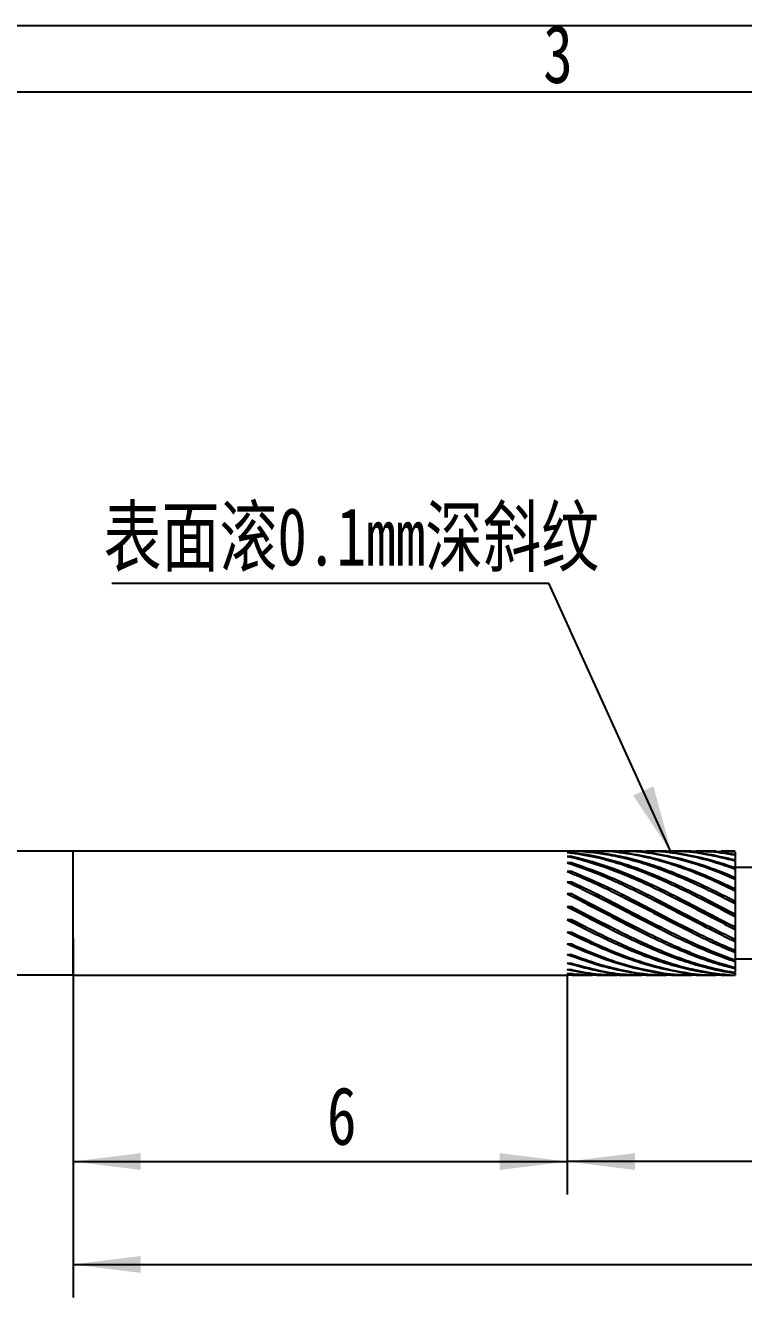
# Model space of a CAD drawing. Header units: millimetres. Extents: x 0 to 297, y 0 to 210.
# Drawn here: x 101.9 to 145.3, y 133.4 to 210.2 of the extents above; entities that cross this region are included whole.
import ezdxf

# ---------------------------------------------------------------- set-up
doc = ezdxf.new("R2010")
doc.units = ezdxf.units.MM
doc.layers.add('图框', color=7, linetype='Continuous')
doc.styles.add('SLDTEXTSTYLE0', font='HYSWLONGFANGSONG.TTF', dxfattribs={"bigfont": 'bigfont'})
doc.styles.add('SLDTEXTSTYLE1', font='HYSWLONGFANGSONG.TTF')
doc.styles.get("Standard").update_dxf_attribs({"font": 'HYSWLONGFANGSONG.TTF'})
doc.dimstyles.new('SLDDIMSTYLE0', dxfattribs={"dimtxt": 3.5, "dimasz": 4.08, "dimexe": 0, "dimexo": 0.0625, "dimgap": 0.875, "dimtad": 2, "dimlfac": 0.2, "dimrnd": 1e-09, "dimzin": 12, "dimdsep": 46, "dimtxsty": 'SLDTEXTSTYLE1', "dimsah": 1, "dimcen": 0.09, "dimadec": 0, "dimazin": 3, "dimtfac": 1, "dimtofl": 0, "dimtmove": 0, "dimatfit": 3, "dimfxl": 0, "dimfrac": 2, "dimtolj": 1, "dimtzin": 12, "dimarcsym": 0})
doc.dimstyles.new('SLDDIMSTYLE1', dxfattribs={"dimtxt": 3.5, "dimasz": 4.08, "dimexe": 0, "dimexo": 0.0625, "dimgap": 0.875, "dimtad": 2, "dimlfac": 0.2, "dimrnd": 1e-09, "dimzin": 4, "dimdsep": 46, "dimtxsty": 'SLDTEXTSTYLE1', "dimsah": 1, "dimcen": 0.09, "dimadec": 0, "dimazin": 1, "dimtfac": 1, "dimtmove": 0, "dimatfit": 0, "dimfxl": 0, "dimfrac": 2, "dimtolj": 1, "dimtzin": 12, "dimarcsym": 0})
doc.dimstyles.new('SLDDIMSTYLE4', dxfattribs={"dimtxt": 0.18, "dimasz": 4.08, "dimexe": 0, "dimexo": 0.0625, "dimgap": 0, "dimtad": 0, "dimtih": 1, "dimtoh": 1, "dimdec": 0, "dimrnd": 1e-09, "dimzin": 0, "dimdsep": 46, "dimtxsty": 'Standard', "dimsah": 1, "dimcen": 0.09, "dimadec": 0, "dimazin": 0, "dimtfac": 4.08, "dimtdec": 0, "dimtofl": 0, "dimtmove": 0, "dimatfit": 3, "dimfxl": 0, "dimfrac": 2, "dimtolj": 1, "dimtzin": 0, "dimarcsym": 0})

# ---------------------------------------------------------------- blocks, each defined once
blk = doc.blocks.new('_D')
at = {"layer": '图框'}
for p, q in [((184.75, 156.575), (184.75, 133.36)), ((104.75, 155.075), (104.75, 133.36)), ((104.75, 135.36), (184.75, 135.36))]:
    blk.add_line(p, q, dxfattribs=at)
for points in [[(104.75, 135.36), (108.83, 134.852), (108.83, 135.868)], [(184.75, 135.36), (180.67, 135.868), (180.67, 134.852)]]:
    blk.add_solid(points, dxfattribs=at)
at = {"layer": '图框', "insert": (153.791, 139.872), "char_height": 3.5, "attachment_point": 1, "style": 'SLDTEXTSTYLE1'}
blk.add_mtext('16', dxfattribs=at)
blk = doc.blocks.new('_D_1')
at = {"layer": '图框'}
for p, q in [((99.165, 160.325), (99.165, 176.702)), ((104.75, 160.325), (97.165, 160.325)), ((99.165, 152.825), (99.165, 160.325)), ((104.75, 152.825), (97.165, 152.825)), ((99.165, 152.825), (99.165, 146.475))]:
    blk.add_line(p, q, dxfattribs=at)
for points in [[(99.165, 160.325), (99.673, 164.405), (98.657, 164.405)], [(99.165, 152.825), (98.657, 148.745), (99.673, 148.745)]]:
    blk.add_solid(points, dxfattribs=at)
at = {"layer": '图框', "char_height": 3.5, "attachment_point": 1, "rotation": 90, "style": 'SLDTEXTSTYLE1'}
for s, insert in [('1.50', (94.653, 170.563)), ('%%c', (94.639, 166.448))]:
    blk.add_mtext(s, dxfattribs=dict(at, insert=insert))
blk = doc.blocks.new('_D_6')
at = {"layer": '图框'}
for p, q in [((134.606, 152.907), (134.606, 139.575)), ((104.75, 152.825), (104.75, 139.575)), ((104.75, 141.575), (134.606, 141.575))]:
    blk.add_line(p, q, dxfattribs=at)
for points in [[(104.75, 141.575), (108.83, 141.067), (108.83, 142.083)], [(134.606, 141.575), (130.526, 142.083), (130.526, 141.067)]]:
    blk.add_solid(points, dxfattribs=at)
at = {"layer": '图框', "insert": (120.089, 146.087), "char_height": 3.5, "attachment_point": 1, "style": 'SLDTEXTSTYLE1'}
blk.add_mtext('6', dxfattribs=at)
blk = doc.blocks.new('_D_8')
at = {"layer": '图框'}
for p, q in [((179.895, 155.416), (179.895, 139.575)), ((134.606, 152.907), (134.606, 139.575)), ((179.895, 141.575), (134.606, 141.575))]:
    blk.add_line(p, q, dxfattribs=at)
for points in [[(134.606, 141.575), (138.686, 141.067), (138.686, 142.083)], [(179.895, 141.575), (175.815, 142.083), (175.815, 141.067)]]:
    blk.add_solid(points, dxfattribs=at)
at = {"layer": '图框', "insert": (154.559, 146.087), "char_height": 3.5, "attachment_point": 1, "style": 'SLDTEXTSTYLE1'}
blk.add_mtext('9', dxfattribs=at)
blk = doc.blocks.new('SW_NOTE_1')
at = {"layer": '图框', "color": 0}
blk.add_line((-26.404, 0), (0, 0), dxfattribs=at)
at = {"layer": '图框', "color": 0, "insert": (-26.901, 4.57), "char_height": 3.5, "attachment_point": 1, "style": 'SLDTEXTSTYLE0'}
blk.add_mtext('\\M+1955C\\M+196CA滚0.1mm\\M+1905B\\M+18ECE纹', dxfattribs=at)

msp = doc.modelspace()

# ---------------------------------------------------------------- linework, layer by layer
at = {"color": 7, "linetype": 'Continuous', "lineweight": 25}
for p, q in [((134.606, 160.325), (104.75, 160.325)), ((104.75, 152.825), (104.75, 160.325)), ((134.895, 160.325), (134.606, 160.325)), ((134.895, 160.243), (134.606, 160.243)), ((134.895, 160.001), (134.606, 160.001)), ((134.895, 160.001), (134.853, 159.935)), ((134.895, 160.243), (134.869, 160.199)), ((136.108, 160.325), (134.895, 160.325)), ((137.604, 160.325), (136.396, 160.325)), ((139.108, 160.325), (137.893, 160.325)), ((140.607, 160.325), (139.397, 160.325)), ((142.105, 160.325), (140.895, 160.325)), ((143.606, 160.325), (142.395, 160.325)), ((144.75, 160.278), (143.606, 160.302)), ((143.655, 160.301), (144.75, 160.299)), ((144.75, 160.325), (143.896, 160.325)), ((144.75, 160.278), (144.75, 160.124)), ((144.75, 160.124), (144.75, 160.107)), ((144.75, 160.073), (144.75, 159.795)), ((134.895, 159.609), (134.606, 159.609)), ((134.895, 159.085), (134.606, 159.085)), ((134.895, 159.085), (134.817, 158.995)), ((134.895, 159.609), (134.836, 159.527)), ((144.75, 159.795), (144.75, 159.75)), ((144.75, 159.715), (144.75, 159.325)), ((154.75, 159.325), (144.75, 159.325)), ((144.75, 159.22), (144.75, 158.735)), ((134.895, 158.45), (134.606, 158.45)), ((134.895, 158.45), (134.792, 158.361)), ((144.75, 158.61), (144.75, 158.05)), ((134.895, 157.734), (134.606, 157.734)), ((134.895, 157.734), (134.75, 157.657)), ((140.772, 157.65), (140.746, 157.662)), ((142.288, 157.645), (142.262, 157.658)), ((143.781, 157.645), (143.754, 157.659)), ((144.03, 157.52), (144.75, 157.184)), ((144.75, 157.911), (144.75, 157.301)), ((134.895, 156.967), (134.606, 156.967)), ((134.75, 156.941), (134.606, 156.967)), ((134.895, 156.967), (134.75, 156.941)), ((144.75, 157.153), (144.75, 156.52)), ((134.895, 156.183), (134.606, 156.183)), ((134.805, 156.183), (135.966, 155.632)), ((144.75, 156.37), (144.75, 155.742)), ((134.895, 155.416), (134.606, 155.416)), ((142.215, 155.507), (142.241, 155.494)), ((144.75, 155.596), (144.75, 155)), ((134.895, 154.7), (134.606, 154.7)), ((144.75, 154.865), (144.75, 154.327)), ((134.895, 154.066), (134.606, 154.066)), ((144.75, 154.327), (144.75, 154.208)), ((144.75, 154.208), (144.75, 153.752)), ((144.75, 153.825), (154.75, 153.825)), ((144.75, 153.717), (144.75, 153.655)), ((134.895, 153.541), (134.606, 153.541)), ((134.895, 153.149), (134.606, 153.149)), ((134.895, 152.907), (134.606, 152.907)), ((136.108, 152.836), (134.606, 152.907)), ((134.895, 152.907), (136.396, 152.833)), ((144.75, 153.655), (144.75, 153.3)), ((144.75, 153.266), (144.75, 153.23)), ((144.75, 153.23), (144.75, 152.992)), ((144.75, 152.958), (144.75, 152.951)), ((144.75, 152.951), (144.75, 152.84)), ((104.75, 152.825), (134.606, 152.825)), ((134.895, 152.825), (134.606, 152.825)), ((134.895, 152.825), (136.108, 152.825)), ((136.396, 152.825), (137.604, 152.825)), ((137.893, 152.825), (139.108, 152.825)), ((139.397, 152.825), (140.607, 152.825)), ((140.895, 152.825), (142.105, 152.825)), ((142.395, 152.825), (143.606, 152.825)), ((143.896, 152.825), (144.75, 152.825)), ((144.75, 152.83), (144.75, 152.825))]:
    msp.add_line(p, q, dxfattribs=at)
for points, knots in [([(134.606, 160.325), (135.435, 160.325), (136.308, 160.246), (137.564, 160.016), (137.98, 159.921), (138.831, 159.697), (139.26, 159.567), (140.104, 159.28), (140.516, 159.122), (141.363, 158.779), (141.792, 158.595), (142.641, 158.208), (143.054, 158.006), (143.896, 157.589), (144.324, 157.372), (144.75, 157.153)], [0, 0, 0, 0, 0.25, 0.25, 0.375, 0.375, 0.5, 0.5, 0.625, 0.625, 0.75, 0.75, 0.875, 0.875, 1, 1, 1, 1]), ([(134.606, 160.243), (135.435, 160.152), (136.308, 159.981), (137.564, 159.627), (137.98, 159.493), (138.831, 159.194), (139.26, 159.03), (140.104, 158.678), (140.516, 158.492), (141.363, 158.099), (141.792, 157.892), (142.641, 157.469), (143.054, 157.253), (143.896, 156.814), (144.324, 156.591), (144.75, 156.37)], [0, 0, 0, 0, 0.25, 0.25, 0.375, 0.375, 0.5, 0.5, 0.625, 0.625, 0.75, 0.75, 0.875, 0.875, 1, 1, 1, 1]), ([(134.606, 160.001), (135.435, 159.822), (136.308, 159.568), (137.564, 159.105), (137.98, 158.938), (138.831, 158.577), (139.26, 158.385), (140.104, 157.985), (140.516, 157.779), (141.363, 157.352), (141.792, 157.132), (142.641, 156.69), (143.054, 156.47), (143.896, 156.03), (144.324, 155.81), (144.75, 155.596)], [0, 0, 0, 0, 0.25, 0.25, 0.375, 0.375, 0.5, 0.5, 0.625, 0.625, 0.75, 0.75, 0.875, 0.875, 1, 1, 1, 1]), ([(134.895, 160.325), (135.7, 160.325), (136.547, 160.25), (137.771, 160.033), (138.173, 159.944), (138.999, 159.731), (139.416, 159.608), (140.239, 159.335), (140.639, 159.185), (141.459, 158.86), (141.876, 158.684), (143.117, 158.129), (143.921, 157.724), (144.75, 157.301)], [0, 0, 0, 0, 0.25, 0.25, 0.375, 0.375, 0.5, 0.5, 0.625, 0.625, 0.75, 0.75, 1, 1, 1, 1]), ([(134.895, 160.243), (135.7, 160.154), (136.547, 159.991), (137.771, 159.652), (138.173, 159.524), (138.999, 159.239), (139.416, 159.081), (140.239, 158.745), (140.639, 158.567), (141.459, 158.19), (141.876, 157.991), (143.117, 157.379), (143.921, 156.951), (144.75, 156.52)], [0, 0, 0, 0, 0.25, 0.25, 0.375, 0.375, 0.5, 0.5, 0.625, 0.625, 0.75, 0.75, 1, 1, 1, 1]), ([(134.895, 160.001), (135.7, 159.827), (136.547, 159.582), (137.771, 159.137), (138.173, 158.976), (138.999, 158.63), (139.416, 158.445), (140.239, 158.06), (140.639, 157.861), (141.459, 157.449), (141.876, 157.237), (143.117, 156.595), (143.921, 156.162), (144.75, 155.742)], [0, 0, 0, 0, 0.25, 0.25, 0.375, 0.375, 0.5, 0.5, 0.625, 0.625, 0.75, 0.75, 1, 1, 1, 1]), ([(144.75, 157.911), (144.186, 158.179), (143.057, 158.717), (141.367, 159.381), (139.678, 159.905), (137.985, 160.216), (136.797, 160.352), (136.172, 160.318), (136.108, 160.315)], [0, 0, 0, 0, 0.195884, 0.391693, 0.586511, 0.78313, 0.977935, 1, 1, 1, 1]), ([(136.396, 160.317), (136.444, 160.32), (137.037, 160.352), (138.179, 160.227), (139.823, 159.939), (141.465, 159.445), (143.109, 158.82), (144.204, 158.306), (144.75, 158.05)], [0, 0, 0, 0, 0.017113, 0.212988, 0.41065, 0.606338, 0.80371, 1, 1, 1, 1]), ([(144.75, 158.61), (144.186, 158.847), (143.057, 159.32), (141.367, 159.851), (139.678, 160.194), (138.422, 160.343), (137.73, 160.313), (137.604, 160.307)], [0, 0, 0, 0, 0.236928, 0.473764, 0.709403, 0.94722, 1, 1, 1, 1]), ([(137.893, 160.311), (137.987, 160.316), (138.631, 160.346), (139.823, 160.213), (141.465, 159.898), (143.109, 159.405), (144.204, 158.958), (144.75, 158.735)], [0, 0, 0, 0, 0.041152, 0.281972, 0.520386, 0.760853, 1, 1, 1, 1]), ([(144.75, 159.22), (144.186, 159.416), (143.057, 159.808), (141.367, 160.162), (140.052, 160.334), (139.299, 160.308), (139.108, 160.302)], [0, 0, 0, 0, 0.300018, 0.599922, 0.898307, 1, 1, 1, 1]), ([(139.397, 160.306), (139.541, 160.312), (140.23, 160.339), (141.465, 160.189), (143.109, 159.871), (144.204, 159.507), (144.75, 159.325)], [0, 0, 0, 0, 0.080355, 0.385714, 0.693702, 1, 1, 1, 1]), ([(144.75, 159.715), (144.186, 159.857), (143.057, 160.142), (141.675, 160.323), (140.859, 160.305), (140.607, 160.3)], [0, 0, 0, 0, 0.40858, 0.817004, 1, 1, 1, 1]), ([(140.751, 160.3), (140.988, 160.308), (141.773, 160.334), (143.109, 160.181), (144.204, 159.923), (144.75, 159.795)], [0, 0, 0, 0, 0.1776178, 0.58994, 1, 1, 1, 1]), ([(144.75, 160.073), (144.186, 160.168), (143.304, 160.317), (142.422, 160.304), (142.105, 160.3)], [0, 0, 0, 0, 0.640022, 1, 1, 1, 1]), ([(142.16, 160.299), (142.477, 160.309), (143.341, 160.334), (144.204, 160.206), (144.75, 160.124)], [0, 0, 0, 0, 0.366788, 1, 1, 1, 1]), ([(134.606, 159.609), (135.435, 159.351), (136.308, 159.023), (137.564, 158.473), (137.98, 158.279), (138.831, 157.872), (139.26, 157.661), (140.104, 157.23), (140.516, 157.013), (141.363, 156.57), (141.792, 156.347), (142.641, 155.907), (143.054, 155.692), (143.896, 155.269), (144.324, 155.062), (144.75, 154.865)], [0, 0, 0, 0, 0.25, 0.25, 0.375, 0.375, 0.5, 0.5, 0.625, 0.625, 0.75, 0.75, 0.875, 0.875, 1, 1, 1, 1]), ([(134.606, 159.085), (135.435, 158.758), (136.308, 158.372), (137.564, 157.757), (137.98, 157.546), (138.831, 157.111), (139.26, 156.889), (140.104, 156.447), (140.516, 156.227), (141.363, 155.79), (141.792, 155.573), (142.641, 155.153), (143.054, 154.952), (143.896, 154.565), (144.324, 154.38), (144.75, 154.208)], [0, 0, 0, 0, 0.25, 0.25, 0.375, 0.375, 0.5, 0.5, 0.625, 0.625, 0.75, 0.75, 0.875, 0.875, 1, 1, 1, 1]), ([(134.895, 159.609), (135.7, 159.358), (136.547, 159.042), (137.771, 158.51), (138.173, 158.323), (138.999, 157.931), (139.416, 157.727), (140.239, 157.31), (140.639, 157.099), (141.459, 156.671), (141.876, 156.454), (143.117, 155.81), (143.921, 155.391), (144.75, 155)], [0, 0, 0, 0, 0.25, 0.25, 0.375, 0.375, 0.5, 0.5, 0.625, 0.625, 0.75, 0.75, 1, 1, 1, 1]), ([(134.895, 159.085), (135.7, 158.767), (136.547, 158.394), (137.771, 157.798), (138.173, 157.594), (138.999, 157.173), (139.416, 156.958), (140.239, 156.528), (140.639, 156.314), (141.459, 155.888), (141.876, 155.676), (143.117, 155.058), (143.921, 154.672), (144.75, 154.327)], [0, 0, 0, 0, 0.25, 0.25, 0.375, 0.375, 0.5, 0.5, 0.625, 0.625, 0.75, 0.75, 1, 1, 1, 1]), ([(144.75, 159.325), (144.75, 159.292), (144.75, 159.257), (144.75, 159.222), (144.75, 159.22)], [0, 0, 0, 0, 0.940973, 1, 1, 1, 1]), ([(134.606, 158.45), (135.435, 158.07), (136.308, 157.642), (137.564, 156.99), (137.98, 156.77), (138.831, 156.326), (139.26, 156.104), (140.104, 155.669), (140.516, 155.457), (141.363, 155.043), (141.792, 154.842), (142.641, 154.461), (143.054, 154.283), (143.896, 153.949), (144.324, 153.794), (144.75, 153.655)], [0, 0, 0, 0, 0.25, 0.25, 0.375, 0.375, 0.5, 0.5, 0.625, 0.625, 0.75, 0.75, 0.875, 0.875, 1, 1, 1, 1]), ([(134.895, 158.45), (135.7, 158.08), (136.547, 157.666), (137.771, 157.033), (138.173, 156.82), (138.999, 156.389), (139.416, 156.173), (140.239, 155.748), (140.639, 155.541), (141.459, 155.135), (141.876, 154.937), (143.117, 154.373), (143.921, 154.036), (144.75, 153.752)], [0, 0, 0, 0, 0.25, 0.25, 0.375, 0.375, 0.5, 0.5, 0.625, 0.625, 0.75, 0.75, 1, 1, 1, 1]), ([(144.75, 158.735), (144.75, 158.706), (144.75, 158.664), (144.75, 158.623), (144.75, 158.61)], [0, 0, 0, 0, 0.686178, 1, 1, 1, 1]), ([(134.606, 157.734), (135.435, 157.316), (136.308, 156.866), (137.564, 156.205), (137.98, 155.986), (138.831, 155.552), (139.26, 155.34), (140.104, 154.931), (140.516, 154.736), (141.363, 154.363), (141.792, 154.187), (142.641, 153.862), (143.054, 153.714), (143.896, 153.448), (144.324, 153.33), (144.75, 153.23)], [0, 0, 0, 0, 0.25, 0.25, 0.375, 0.375, 0.5, 0.5, 0.625, 0.625, 0.75, 0.75, 0.875, 0.875, 1, 1, 1, 1]), ([(134.895, 157.734), (135.7, 157.328), (136.547, 156.891), (137.771, 156.248), (138.173, 156.035), (138.999, 155.613), (139.416, 155.405), (140.239, 155.005), (140.639, 154.813), (141.459, 154.445), (141.876, 154.27), (143.117, 153.783), (143.921, 153.511), (144.75, 153.3)], [0, 0, 0, 0, 0.25, 0.25, 0.375, 0.375, 0.5, 0.5, 0.625, 0.625, 0.75, 0.75, 1, 1, 1, 1]), ([(135.212, 157.439), (135.177, 157.454), (135.108, 157.485), (135.04, 157.516), (135.005, 157.532)], [0, 0, 0, 0, 0.499945, 1, 1, 1, 1]), ([(136.541, 157.522), (136.491, 157.546), (136.391, 157.593), (136.291, 157.643), (136.241, 157.668)], [0, 0, 0, 0, 0.499611, 1, 1, 1, 1]), ([(136.525, 157.528), (137.042, 157.28), (138.118, 156.764), (139.444, 156.11), (140.248, 155.735), (140.495, 155.62)], [0, 0, 0, 0, 0.391487, 0.81349, 1, 1, 1, 1]), ([(138.021, 157.529), (137.974, 157.551), (137.879, 157.596), (137.784, 157.644), (137.736, 157.668)], [0, 0, 0, 0, 0.49985, 1, 1, 1, 1]), ([(138.007, 157.534), (138.031, 157.523), (138.613, 157.26), (139.751, 156.701), (141.044, 156.056), (141.782, 155.717), (141.966, 155.632)], [0, 0, 0, 0, 0.017836, 0.441111, 0.860221, 1, 1, 1, 1]), ([(139.539, 157.523), (139.494, 157.545), (139.402, 157.588), (139.31, 157.634), (139.264, 157.657)], [0, 0, 0, 0, 0.499669, 1, 1, 1, 1]), ([(139.529, 157.524), (139.604, 157.49), (140.233, 157.206), (141.416, 156.613), (142.662, 156.001), (143.353, 155.684), (143.488, 155.622)], [0, 0, 0, 0, 0.056961, 0.475974, 0.897987, 1, 1, 1, 1]), ([(141.029, 157.525), (140.982, 157.547), (140.896, 157.588), (140.81, 157.631), (140.772, 157.65)], [0, 0, 0, 0, 0.549057, 1, 1, 1, 1]), ([(141.022, 157.524), (141.152, 157.464), (141.839, 157.149), (143.083, 156.531), (144.195, 155.996), (144.75, 155.729)], [0, 0, 0, 0, 0.1049603, 0.553115, 1, 1, 1, 1]), ([(142.536, 157.525), (142.49, 157.546), (142.407, 157.586), (142.325, 157.627), (142.288, 157.645)], [0, 0, 0, 0, 0.551734, 1, 1, 1, 1]), ([(142.53, 157.52), (142.714, 157.435), (143.455, 157.095), (144.195, 156.728), (144.75, 156.454)], [0, 0, 0, 0, 0.249698, 1, 1, 1, 1]), ([(144.034, 157.523), (143.987, 157.545), (143.903, 157.585), (143.818, 157.627), (143.781, 157.645)], [0, 0, 0, 0, 0.553576, 1, 1, 1, 1]), ([(144.75, 158.05), (144.75, 158.026), (144.75, 158.003), (144.75, 157.98), (144.75, 157.949), (144.75, 157.918), (144.75, 157.887)], [0, 0, 0, 0, 0.00002197024, 0.00002197024, 0.00002197024, 0.00005206601, 0.00005206601, 0.00005206601, 0.00005206601]), ([(134.606, 156.967), (135.435, 156.53), (136.308, 156.077), (137.564, 155.436), (137.98, 155.227), (138.831, 154.823), (139.26, 154.629), (140.104, 154.265), (140.516, 154.095), (141.363, 153.78), (141.792, 153.636), (142.641, 153.381), (143.054, 153.271), (143.896, 153.084), (144.324, 153.008), (144.75, 152.951)], [0, 0, 0, 0, 0.25, 0.25, 0.375, 0.375, 0.5, 0.5, 0.625, 0.625, 0.75, 0.75, 0.875, 0.875, 1, 1, 1, 1]), ([(134.75, 156.941), (135.307, 156.668), (136.224, 156.218), (137.14, 155.786), (137.5, 155.616)], [0, 0, 0, 0, 0.6068271, 1, 1, 1, 1]), ([(134.895, 156.967), (135.7, 156.542), (136.547, 156.102), (137.771, 155.477), (138.173, 155.274), (138.999, 154.879), (139.416, 154.689), (140.239, 154.329), (140.639, 154.162), (141.459, 153.849), (141.876, 153.704), (143.117, 153.316), (143.921, 153.119), (144.75, 152.992)], [0, 0, 0, 0, 0.25, 0.25, 0.375, 0.375, 0.5, 0.5, 0.625, 0.625, 0.75, 0.75, 1, 1, 1, 1]), ([(135.207, 157.439), (135.611, 157.247), (136.569, 156.794), (137.819, 156.165), (138.668, 155.771), (138.963, 155.635)], [0, 0, 0, 0, 0.322693, 0.764623, 1, 1, 1, 1]), ([(144.75, 157.301), (144.75, 157.284), (144.75, 157.267), (144.75, 157.25), (144.75, 157.227), (144.75, 157.205), (144.75, 157.184)], [0, 0, 0, 0, 0.00002197024, 0.00002197024, 0.00002197024, 0.00005206601, 0.00005206601, 0.00005206601, 0.00005206601]), ([(134.606, 156.183), (135.435, 155.746), (136.308, 155.31), (137.564, 154.716), (137.98, 154.528), (138.831, 154.171), (139.26, 154.004), (140.104, 153.699), (140.516, 153.563), (141.363, 153.32), (141.792, 153.214), (142.641, 153.04), (143.054, 152.971), (143.896, 152.872), (144.324, 152.841), (144.75, 152.83)], [0, 0, 0, 0, 0.25, 0.25, 0.375, 0.375, 0.5, 0.5, 0.625, 0.625, 0.75, 0.75, 0.875, 0.875, 1, 1, 1, 1]), ([(134.895, 156.183), (135.7, 155.758), (136.547, 155.334), (137.771, 154.754), (138.173, 154.57), (138.999, 154.219), (139.416, 154.055), (140.239, 153.753), (140.639, 153.616), (141.459, 153.371), (141.876, 153.263), (143.117, 152.991), (143.921, 152.879), (144.75, 152.84)], [0, 0, 0, 0, 0.25, 0.25, 0.375, 0.375, 0.5, 0.5, 0.625, 0.625, 0.75, 0.75, 1, 1, 1, 1]), ([(144.75, 156.52), (144.75, 156.51), (144.75, 156.5), (144.75, 156.491), (144.75, 156.478), (144.75, 156.465), (144.75, 156.454)], [0, 0, 0, 0, 0.00002197024, 0.00002197024, 0.00002197024, 0.00005206601, 0.00005206601, 0.00005206601, 0.00005206601]), ([(144.75, 156.454), (144.75, 156.443), (144.75, 156.431), (144.75, 156.419), (144.75, 156.403), (144.75, 156.387), (144.75, 156.37)], [0, 0, 0, 0, 0.00002197026, 0.00002197026, 0.00002197026, 0.0000520678, 0.0000520678, 0.0000520678, 0.0000520678]), ([(143.606, 152.848), (143.423, 152.842), (142.676, 152.816), (141.367, 152.982), (139.678, 153.345), (137.985, 153.896), (136.297, 154.595), (135.17, 155.142), (134.606, 155.416)], [0, 0, 0, 0, 0.060966, 0.248993, 0.436068, 0.624874, 0.811937, 1, 1, 1, 1]), ([(134.895, 155.416), (135.443, 155.15), (136.537, 154.618), (138.179, 153.933), (139.823, 153.388), (141.465, 153.013), (142.823, 152.829), (143.634, 152.845), (143.896, 152.85)], [0, 0, 0, 0, 0.182705, 0.364505, 0.547965, 0.729591, 0.912781, 1, 1, 1, 1]), ([(135.957, 155.63), (136.004, 155.608), (136.096, 155.565), (136.188, 155.519), (136.234, 155.497)], [0, 0, 0, 0, 0.4997184, 1, 1, 1, 1]), ([(137.494, 155.614), (137.54, 155.592), (137.633, 155.547), (137.725, 155.501), (137.771, 155.478)], [0, 0, 0, 0, 0.499736, 1, 1, 1, 1]), ([(138.958, 155.631), (139.004, 155.609), (139.097, 155.565), (139.19, 155.519), (139.236, 155.496)], [0, 0, 0, 0, 0.499736, 1, 1, 1, 1]), ([(140.489, 155.615), (140.535, 155.593), (140.625, 155.55), (140.716, 155.505), (140.761, 155.482)], [0, 0, 0, 0, 0.499591, 1, 1, 1, 1]), ([(141.961, 155.63), (142.007, 155.608), (142.092, 155.568), (142.177, 155.526), (142.215, 155.507)], [0, 0, 0, 0, 0.550522, 1, 1, 1, 1]), ([(143.48, 155.619), (143.525, 155.597), (143.615, 155.554), (143.705, 155.509), (143.751, 155.487)], [0, 0, 0, 0, 0.499622, 1, 1, 1, 1]), ([(144.75, 155.729), (144.75, 155.711), (144.75, 155.693), (144.75, 155.674), (144.75, 155.648), (144.75, 155.622), (144.75, 155.596)], [0, 0, 0, 0, 0.00002197026, 0.00002197026, 0.00002197026, 0.0000520678, 0.0000520678, 0.0000520678, 0.0000520678]), ([(142.105, 152.851), (141.858, 152.845), (141.05, 152.825), (139.678, 153.015), (137.985, 153.397), (136.297, 153.966), (135.17, 154.455), (134.606, 154.7)], [0, 0, 0, 0, 0.098689, 0.323205, 0.549797, 0.774299, 1, 1, 1, 1]), ([(134.895, 154.7), (135.443, 154.462), (136.537, 153.986), (138.179, 153.426), (139.823, 153.041), (141.227, 152.837), (142.084, 152.846), (142.395, 152.85)], [0, 0, 0, 0, 0.219257, 0.43743, 0.657593, 0.875556, 1, 1, 1, 1]), ([(144.75, 155), (144.75, 154.989), (144.75, 154.945), (144.75, 154.899), (144.75, 154.865)], [0, 0, 0, 0, 0.2404103, 1, 1, 1, 1]), ([(140.751, 152.85), (140.395, 152.845), (139.473, 152.832), (137.985, 153.046), (136.297, 153.449), (135.17, 153.86), (134.606, 154.066)], [0, 0, 0, 0, 0.1741225, 0.4506278, 0.7245818, 1, 1, 1, 1]), ([(134.895, 154.066), (135.443, 153.865), (136.537, 153.465), (138.179, 153.066), (139.634, 152.845), (140.539, 152.847), (140.895, 152.848)], [0, 0, 0, 0, 0.27408, 0.546805, 0.822018, 1, 1, 1, 1]), ([(139.108, 152.849), (138.732, 152.849), (137.795, 152.848), (136.297, 153.076), (135.17, 153.386), (134.606, 153.541)], [0, 0, 0, 0, 0.250009, 0.624005, 1, 1, 1, 1]), ([(137.604, 152.843), (137.169, 152.847), (136.171, 152.854), (135.17, 153.043), (134.606, 153.149)], [0, 0, 0, 0, 0.435625, 1, 1, 1, 1]), ([(134.895, 153.541), (135.443, 153.39), (136.537, 153.087), (138.036, 152.855), (138.989, 152.847), (139.397, 152.844)], [0, 0, 0, 0, 0.365285, 0.728763, 1, 1, 1, 1]), ([(134.895, 153.149), (135.443, 153.046), (136.443, 152.858), (137.442, 152.845), (137.893, 152.839)], [0, 0, 0, 0, 0.548406, 1, 1, 1, 1])]:
    msp.add_open_spline(points, degree=3, knots=knots, dxfattribs=at)
at = {"layer": '图框'}
msp.add_line((0, 210.19), (297, 210.19), dxfattribs=at)
at = {"layer": '图框', "linetype": 'Continuous', "lineweight": 25}
msp.add_line((15, 206.19), (293, 206.19), dxfattribs=at)

# ---------------------------------------------------------------- block references
at = {"layer": '图框'}
msp.add_blockref('SW_NOTE_1', (133.494, 176.503), dxfattribs=at)

# ---------------------------------------------------------------- texts
at = {"layer": '图框', "insert": (134.044, 210.215), "char_height": 3.5, "attachment_point": 2, "style": 'SLDTEXTSTYLE1'}
msp.add_mtext('3', dxfattribs=at)

# ---------------------------------------------------------------- dimensions: what is measured, and where the dimension line sits
at = {"layer": '图框'}
dim = msp.add_linear_dim(base=(99.165, 160.325), p1=(104.75, 152.825), p2=(104.75, 160.325), angle=90, text='%%c<>', dimstyle='SLDDIMSTYLE1', dxfattribs=at)
dim.commit()
dim.dimension.update_dxf_attribs({"geometry": '_D_1', "text_midpoint": (99.165, 171.575), "dimtype": 160})
dim = msp.add_linear_dim(base=(184.75, 135.36), p1=(104.75, 155.075), p2=(184.75, 156.575), dimstyle='SLDDIMSTYLE0', dxfattribs=at)
dim.commit()
dim.dimension.update_dxf_attribs({"geometry": '_D', "text_midpoint": (155.325, 135.36), "dimtype": 160})
for p1, text, picture, middle in [((179.895, 155.416), '9', '_D_8', (155.325, 141.575)), ((104.75, 152.825), '6', '_D_6', (120.854, 141.575))]:
    dim = msp.add_linear_dim(base=(134.606, 141.575), p1=p1, p2=(134.606, 152.907), text=text, dimstyle='SLDDIMSTYLE0', dxfattribs=at)
    dim.commit()
    dim.dimension.update_dxf_attribs({"geometry": picture, "text_midpoint": middle, "dimtype": 160})

# ---------------------------------------------------------------- leaders
msp.add_leader([(140.885, 160.244), (133.494, 176.503)], dimstyle='SLDDIMSTYLE4', dxfattribs=at)

doc.saveas('drawing.dxf')
